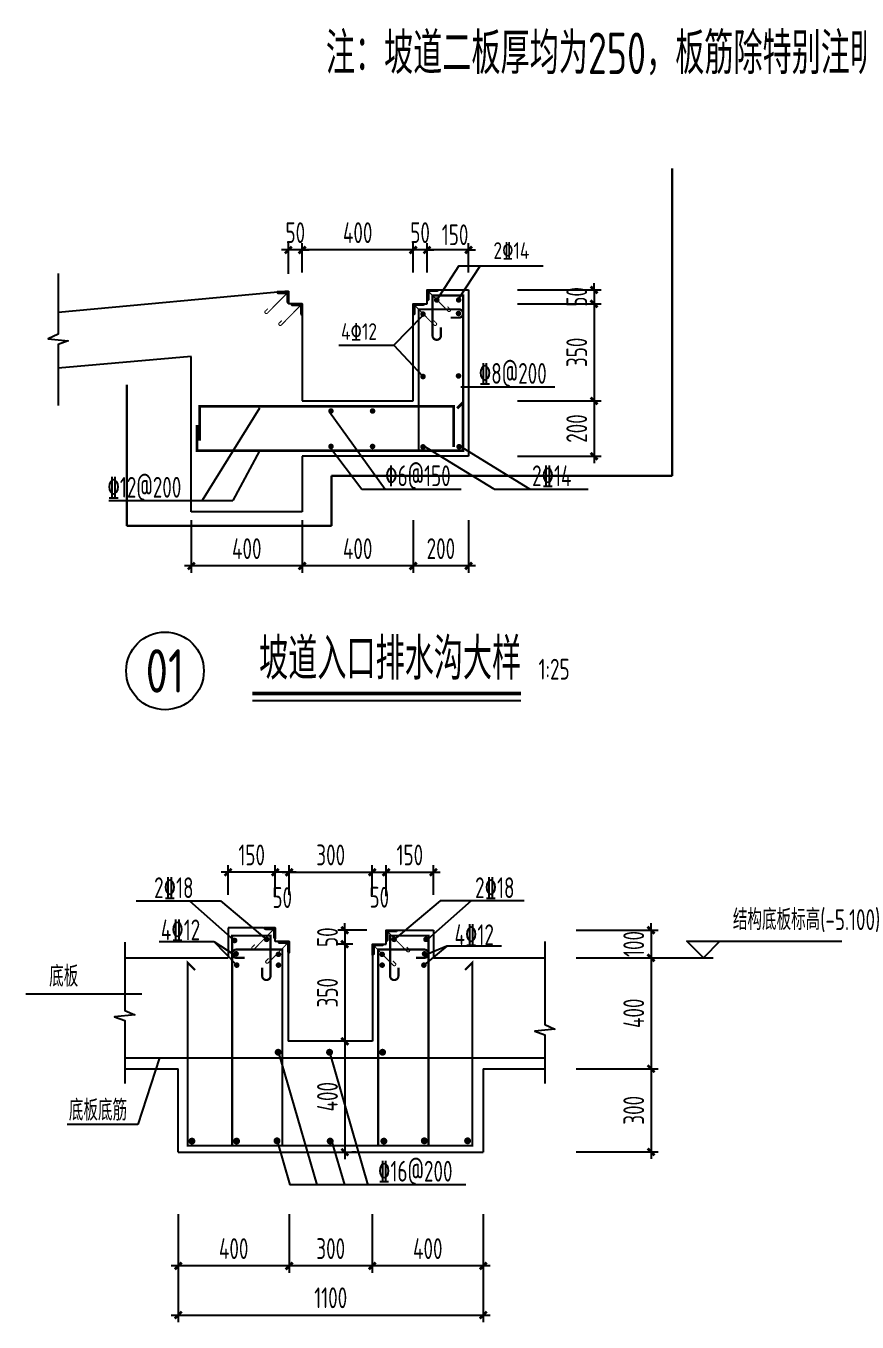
# Model space of a CAD drawing. Header units: millimetres. Extents: x -41781 to 68020, y 189188 to 426788.
# Drawn here: x 28520 to 40509, y 379738 to 398443 of the extents above; entities that cross this region are included whole.
import ezdxf
from ezdxf.enums import TextEntityAlignment as Align

# ---------------------------------------------------------------- set-up
doc = ezdxf.new("R2010")
doc.units = ezdxf.units.MM
doc.header["$LTSCALE"] = 1000
doc.header["$PDMODE"] = 35
doc.header["$PDSIZE"] = 200
for name, color, linetype in [('AXIS', 3, 'Continuous'), ('AXIS_TEXT', 7, 'Continuous'), ('B-TEXT', 3, 'Continuous'), ('DIM', 4, 'Continuous'), ('h填实-柱墙', 254, 'Continuous'), ('TEXT', 7, 'Continuous'), ('THIN', 7, 'Continuous'), ('阴影填充', 7, 'Continuous')]:
    doc.layers.add(name, color=color, linetype=linetype)
doc.layers.add('REIN', color=1, linetype='Continuous', lineweight=18)
doc.styles.add('COMPLEX', font='tssdeng.shx', dxfattribs={"width": 0.7, "bigfont": 'tssdchn.shx'})
doc.styles.add('TSSD_Dimension', font='Tssdeng.shx', dxfattribs={"width": 0.7, "bigfont": 'hztxt.shx'})
doc.styles.add('TSSD_REIN', font='Tssdeng.shx', dxfattribs={"width": 0.7, "bigfont": 'hztxt.shx'})
doc.dimstyles.new('TSSD_25_100', dxfattribs={"dimtxt": 300, "dimasz": 100, "dimexe": 100, "dimexo": 250, "dimgap": 100, "dimtad": 1, "dimdec": 0, "dimlfac": 0.25, "dimzin": 0, "dimdsep": 46, "dimtxsty": 'TSSD_Dimension', "dimblk": 'ARCHTICK', "dimcen": 0, "dimdle": 100, "dimclrt": 7, "dimadec": 0, "dimazin": 0, "dimtfac": 1, "dimtdec": 0, "dimtix": 1, "dimtmove": 2, "dimatfit": 3, "dimldrblk": 'ARCHTICK', "dimfxl": 1, "dimtolj": 1, "dimtzin": 0, "dimarcsym": 0})

# ---------------------------------------------------------------- blocks, each defined once
blk = doc.blocks.new('_ArchTick')
at = {"color": 0, "linetype": 'ByBlock', "const_width": 0.4}
blk.add_lwpolyline([(-0.5, -0.5), (0.5, 0.5)], dxfattribs=at)
blk = doc.blocks.new('*D19')
at = {"layer": 'Defpoints', "color": 0}
for p in [(35360, 394632), (35360, 394432), (36716, 394432)]:
    blk.add_point(p, dxfattribs=at)
at = {"layer": 'DIM', "color": 0, "lineweight": -2}
for p, q in [((36716, 394632), (36716, 394732)), ((35610, 394632), (36816, 394632)), ((36716, 394632), (36716, 394432)), ((35610, 394432), (36816, 394432)), ((36716, 394432), (36716, 394332))]:
    blk.add_line(p, q, dxfattribs=at)
at = {"layer": 'DIM', "color": 0, "lineweight": -2, "xscale": 100, "yscale": 100, "zscale": 100}
for p, rotation in [((36716, 394632), 270), ((36716, 394432), 90)]:
    blk.add_blockref('_ArchTick', p, dxfattribs=dict(at, rotation=rotation))
at = {"layer": 'DIM', "color": 7, "insert": (36466, 394532), "char_height": 300, "attachment_point": 5, "rotation": 90, "style": 'TSSD_Dimension'}
blk.add_mtext('\\A1;50', dxfattribs=at)
blk = doc.blocks.new('*D20')
at = {"layer": 'Defpoints', "color": 0}
for p in [(35360, 393032), (35360, 392232), (36716, 392232)]:
    blk.add_point(p, dxfattribs=at)
at = {"layer": 'DIM', "color": 0, "lineweight": -2}
for p, q in [((35610, 393032), (36816, 393032)), ((36716, 393132), (36716, 392132)), ((35610, 392232), (36816, 392232))]:
    blk.add_line(p, q, dxfattribs=at)
at = {"layer": 'DIM', "color": 0, "lineweight": -2, "xscale": 100, "yscale": 100, "zscale": 100}
for p, rotation in [((36716, 393032), 90), ((36716, 392232), 270)]:
    blk.add_blockref('_ArchTick', p, dxfattribs=dict(at, rotation=rotation))
at = {"layer": 'DIM', "color": 7, "insert": (36466, 392632), "char_height": 300, "attachment_point": 5, "rotation": 90, "style": 'TSSD_Dimension'}
blk.add_mtext('\\A1;200', dxfattribs=at)
blk = doc.blocks.new('*D21')
at = {"layer": 'Defpoints', "color": 0}
for p in [(35360, 394432), (35360, 393032), (36716, 393032)]:
    blk.add_point(p, dxfattribs=at)
at = {"layer": 'DIM', "color": 0, "lineweight": -2}
for p, q in [((36716, 394532), (36716, 392932)), ((35610, 394432), (36816, 394432)), ((35610, 393032), (36816, 393032))]:
    blk.add_line(p, q, dxfattribs=at)
at = {"layer": 'DIM', "color": 0, "lineweight": -2, "xscale": 100, "yscale": 100, "zscale": 100}
for p, rotation in [((36716, 394432), 90), ((36716, 393032), 270)]:
    blk.add_blockref('_ArchTick', p, dxfattribs=dict(at, rotation=rotation))
at = {"layer": 'DIM', "color": 7, "insert": (36466, 393732), "char_height": 300, "attachment_point": 5, "rotation": 90, "style": 'TSSD_Dimension'}
blk.add_mtext('\\A1;350', dxfattribs=at)
blk = doc.blocks.new('*D22')
at = {"layer": 'Defpoints', "color": 0}
for p in [(34306, 395209), (34306, 394632), (34906, 394632)]:
    blk.add_point(p, dxfattribs=at)
at = {"layer": 'DIM', "color": 0, "lineweight": -2}
for p, q in [((34306, 394882), (34306, 395309)), ((34906, 394882), (34906, 395309)), ((34306, 395209), (34206, 395209)), ((34906, 395209), (34306, 395209)), ((34906, 395209), (35006, 395209))]:
    blk.add_line(p, q, dxfattribs=at)
at = {"layer": 'DIM', "color": 0, "lineweight": -2, "xscale": 100, "yscale": 100, "zscale": 100}
blk.add_blockref('_ArchTick', (34306, 395209), dxfattribs=at)
at = {"layer": 'DIM', "color": 0, "lineweight": -2, "xscale": 100, "yscale": 100, "zscale": 100, "rotation": 180}
blk.add_blockref('_ArchTick', (34906, 395209), dxfattribs=at)
at = {"layer": 'DIM', "color": 7, "insert": (34711, 395429), "char_height": 300, "attachment_point": 5, "style": 'TSSD_Dimension'}
blk.add_mtext('\\A1;150', dxfattribs=at)
blk = doc.blocks.new('*D23')
at = {"layer": 'Defpoints', "color": 0}
for p in [(34106, 395209), (34106, 394632), (34306, 394632)]:
    blk.add_point(p, dxfattribs=at)
at = {"layer": 'DIM', "color": 0, "lineweight": -2}
for p, q in [((34106, 394882), (34106, 395309)), ((34306, 394882), (34306, 395309)), ((34106, 395209), (34006, 395209)), ((34306, 395209), (34106, 395209)), ((34306, 395209), (34406, 395209))]:
    blk.add_line(p, q, dxfattribs=at)
at = {"layer": 'DIM', "color": 0, "lineweight": -2, "xscale": 100, "yscale": 100, "zscale": 100}
blk.add_blockref('_ArchTick', (34106, 395209), dxfattribs=at)
at = {"layer": 'DIM', "color": 0, "lineweight": -2, "xscale": 100, "yscale": 100, "zscale": 100, "rotation": 180}
blk.add_blockref('_ArchTick', (34306, 395209), dxfattribs=at)
at = {"layer": 'DIM', "color": 7, "insert": (34206, 395459), "char_height": 300, "attachment_point": 5, "style": 'TSSD_Dimension'}
blk.add_mtext('\\A1;50', dxfattribs=at)
blk = doc.blocks.new('*D24')
at = {"layer": 'Defpoints', "color": 0}
for p in [(32306, 395209), (32306, 394615), (32506, 394632)]:
    blk.add_point(p, dxfattribs=at)
at = {"layer": 'DIM', "color": 0, "lineweight": -2}
for p, q in [((32306, 394865), (32306, 395309)), ((32506, 394882), (32506, 395309)), ((32306, 395209), (32206, 395209)), ((32506, 395209), (32306, 395209)), ((32506, 395209), (32606, 395209))]:
    blk.add_line(p, q, dxfattribs=at)
at = {"layer": 'DIM', "color": 0, "lineweight": -2, "xscale": 100, "yscale": 100, "zscale": 100}
blk.add_blockref('_ArchTick', (32306, 395209), dxfattribs=at)
at = {"layer": 'DIM', "color": 0, "lineweight": -2, "xscale": 100, "yscale": 100, "zscale": 100, "rotation": 180}
blk.add_blockref('_ArchTick', (32506, 395209), dxfattribs=at)
at = {"layer": 'DIM', "color": 7, "insert": (32406, 395459), "char_height": 300, "attachment_point": 5, "style": 'TSSD_Dimension'}
blk.add_mtext('\\A1;50', dxfattribs=at)
blk = doc.blocks.new('*D25')
at = {"layer": 'Defpoints', "color": 0}
for p in [(32506, 395209), (32506, 394632), (34106, 394632)]:
    blk.add_point(p, dxfattribs=at)
at = {"layer": 'DIM', "color": 0, "lineweight": -2}
for p, q in [((32506, 394882), (32506, 395309)), ((34106, 394882), (34106, 395309)), ((34206, 395209), (32406, 395209))]:
    blk.add_line(p, q, dxfattribs=at)
at = {"layer": 'DIM', "color": 0, "lineweight": -2, "xscale": 100, "yscale": 100, "zscale": 100, "rotation": 180}
blk.add_blockref('_ArchTick', (32506, 395209), dxfattribs=at)
at = {"layer": 'DIM', "color": 0, "lineweight": -2, "xscale": 100, "yscale": 100, "zscale": 100}
blk.add_blockref('_ArchTick', (34106, 395209), dxfattribs=at)
at = {"layer": 'DIM', "color": 7, "insert": (33306, 395459), "char_height": 300, "attachment_point": 5, "style": 'TSSD_Dimension'}
blk.add_mtext('\\A1;400', dxfattribs=at)
blk = doc.blocks.new('*D26')
at = {"layer": 'Defpoints', "color": 0}
for p in [(32506, 391558), (34106, 391558), (32506, 390649)]:
    blk.add_point(p, dxfattribs=at)
at = {"layer": 'DIM', "color": 0, "lineweight": -2}
for p, q in [((32506, 391308), (32506, 390549)), ((34106, 391308), (34106, 390549)), ((34206, 390649), (32406, 390649))]:
    blk.add_line(p, q, dxfattribs=at)
at = {"layer": 'DIM', "color": 0, "lineweight": -2, "xscale": 100, "yscale": 100, "zscale": 100, "rotation": 180}
blk.add_blockref('_ArchTick', (32506, 390649), dxfattribs=at)
at = {"layer": 'DIM', "color": 0, "lineweight": -2, "xscale": 100, "yscale": 100, "zscale": 100}
blk.add_blockref('_ArchTick', (34106, 390649), dxfattribs=at)
at = {"layer": 'DIM', "color": 7, "insert": (33306, 390899), "char_height": 300, "attachment_point": 5, "style": 'TSSD_Dimension'}
blk.add_mtext('\\A1;400', dxfattribs=at)
blk = doc.blocks.new('*D27')
at = {"layer": 'Defpoints', "color": 0}
for p in [(34106, 391558), (34906, 391558), (34106, 390649)]:
    blk.add_point(p, dxfattribs=at)
at = {"layer": 'DIM', "color": 0, "lineweight": -2}
for p, q in [((34106, 391308), (34106, 390549)), ((34906, 391308), (34906, 390549)), ((35006, 390649), (34006, 390649))]:
    blk.add_line(p, q, dxfattribs=at)
at = {"layer": 'DIM', "color": 0, "lineweight": -2, "xscale": 100, "yscale": 100, "zscale": 100, "rotation": 180}
blk.add_blockref('_ArchTick', (34106, 390649), dxfattribs=at)
at = {"layer": 'DIM', "color": 0, "lineweight": -2, "xscale": 100, "yscale": 100, "zscale": 100}
blk.add_blockref('_ArchTick', (34906, 390649), dxfattribs=at)
at = {"layer": 'DIM', "color": 7, "insert": (34506, 390899), "char_height": 300, "attachment_point": 5, "style": 'TSSD_Dimension'}
blk.add_mtext('\\A1;200', dxfattribs=at)
blk = doc.blocks.new('_AXISO')
blk.add_circle((0, 0), 0.5)
at = {"layer": 'B-TEXT', "style": 'COMPLEX', "width": 1.450893}
blk.add_attdef('A', text='', height=0.56, dxfattribs=at).set_placement((0.249375, -0.28), (0.749375, -0.28), align=Align.FIT)
blk = doc.blocks.new('*D45')
at = {"layer": 'Defpoints', "color": 0}
for p in [(30906, 391558), (32506, 391558), (30906, 390649)]:
    blk.add_point(p, dxfattribs=at)
at = {"layer": 'DIM', "color": 0, "lineweight": -2}
for p, q in [((30906, 391308), (30906, 390549)), ((32506, 391308), (32506, 390549)), ((32606, 390649), (30806, 390649))]:
    blk.add_line(p, q, dxfattribs=at)
at = {"layer": 'DIM', "color": 0, "lineweight": -2, "xscale": 100, "yscale": 100, "zscale": 100, "rotation": 180}
blk.add_blockref('_ArchTick', (30906, 390649), dxfattribs=at)
at = {"layer": 'DIM', "color": 0, "lineweight": -2, "xscale": 100, "yscale": 100, "zscale": 100}
blk.add_blockref('_ArchTick', (32506, 390649), dxfattribs=at)
at = {"layer": 'DIM', "color": 7, "insert": (31706, 390899), "char_height": 300, "attachment_point": 5, "style": 'TSSD_Dimension'}
blk.add_mtext('\\A1;400', dxfattribs=at)
blk = doc.blocks.new('*D71')
at = {"layer": 'Defpoints', "color": 0}
for p in [(33517, 386229), (32317, 385652), (33517, 385652)]:
    blk.add_point(p, dxfattribs=at)
at = {"layer": 'DIM', "color": 0, "lineweight": -2}
for p, q in [((32317, 385902), (32317, 386329)), ((33517, 385902), (33517, 386329)), ((32217, 386229), (33617, 386229))]:
    blk.add_line(p, q, dxfattribs=at)
at = {"layer": 'DIM', "color": 0, "lineweight": -2, "xscale": 100, "yscale": 100, "zscale": 100, "rotation": 180}
blk.add_blockref('_ArchTick', (32317, 386229), dxfattribs=at)
at = {"layer": 'DIM', "color": 0, "lineweight": -2, "xscale": 100, "yscale": 100, "zscale": 100}
blk.add_blockref('_ArchTick', (33517, 386229), dxfattribs=at)
at = {"layer": 'DIM', "color": 7, "insert": (32917, 386479), "char_height": 300, "attachment_point": 5, "style": 'TSSD_Dimension'}
blk.add_mtext('\\A1;300', dxfattribs=at)
blk = doc.blocks.new('*D72')
at = {"layer": 'Defpoints', "color": 0}
for p in [(33717, 386229), (33517, 385652), (33717, 385635)]:
    blk.add_point(p, dxfattribs=at)
at = {"layer": 'DIM', "color": 0, "lineweight": -2}
for p, q in [((33517, 385902), (33517, 386329)), ((33717, 385885), (33717, 386329)), ((33417, 386229), (33817, 386229))]:
    blk.add_line(p, q, dxfattribs=at)
at = {"layer": 'DIM', "color": 0, "lineweight": -2, "xscale": 100, "yscale": 100, "zscale": 100, "rotation": 180}
blk.add_blockref('_ArchTick', (33517, 386229), dxfattribs=at)
at = {"layer": 'DIM', "color": 0, "lineweight": -2, "xscale": 100, "yscale": 100, "zscale": 100}
blk.add_blockref('_ArchTick', (33717, 386229), dxfattribs=at)
at = {"layer": 'DIM', "color": 7, "insert": (33617, 385869), "char_height": 300, "attachment_point": 5, "style": 'TSSD_Dimension'}
blk.add_mtext('\\A1;50', dxfattribs=at)
blk = doc.blocks.new('*D73')
at = {"layer": 'Defpoints', "color": 0}
for p in [(32117, 386229), (32117, 385635), (32317, 385652)]:
    blk.add_point(p, dxfattribs=at)
at = {"layer": 'DIM', "color": 0, "lineweight": -2}
for p, q in [((32117, 385885), (32117, 386329)), ((32317, 385902), (32317, 386329)), ((32417, 386229), (32017, 386229))]:
    blk.add_line(p, q, dxfattribs=at)
at = {"layer": 'DIM', "color": 0, "lineweight": -2, "xscale": 100, "yscale": 100, "zscale": 100, "rotation": 180}
blk.add_blockref('_ArchTick', (32117, 386229), dxfattribs=at)
at = {"layer": 'DIM', "color": 0, "lineweight": -2, "xscale": 100, "yscale": 100, "zscale": 100}
blk.add_blockref('_ArchTick', (32317, 386229), dxfattribs=at)
at = {"layer": 'DIM', "color": 7, "insert": (32217, 385864), "char_height": 300, "attachment_point": 5, "style": 'TSSD_Dimension'}
blk.add_mtext('\\A1;50', dxfattribs=at)
blk = doc.blocks.new('*D74')
at = {"layer": 'Defpoints', "color": 0}
for p in [(32317, 381544), (33517, 381544), (32317, 380548)]:
    blk.add_point(p, dxfattribs=at)
at = {"layer": 'DIM', "color": 0, "lineweight": -2}
for p, q in [((32317, 381294), (32317, 380448)), ((33517, 381294), (33517, 380448)), ((33617, 380548), (32217, 380548))]:
    blk.add_line(p, q, dxfattribs=at)
at = {"layer": 'DIM', "color": 0, "lineweight": -2, "xscale": 100, "yscale": 100, "zscale": 100, "rotation": 180}
blk.add_blockref('_ArchTick', (32317, 380548), dxfattribs=at)
at = {"layer": 'DIM', "color": 0, "lineweight": -2, "xscale": 100, "yscale": 100, "zscale": 100}
blk.add_blockref('_ArchTick', (33517, 380548), dxfattribs=at)
at = {"layer": 'DIM', "color": 7, "insert": (32917, 380798), "char_height": 300, "attachment_point": 5, "style": 'TSSD_Dimension'}
blk.add_mtext('\\A1;300', dxfattribs=at)
blk = doc.blocks.new('*D75')
at = {"layer": 'Defpoints', "color": 0}
for p in [(34398, 386229), (33717, 385652), (34398, 385652)]:
    blk.add_point(p, dxfattribs=at)
at = {"layer": 'DIM', "color": 0, "lineweight": -2}
for p, q in [((33717, 385902), (33717, 386329)), ((34398, 385902), (34398, 386329)), ((33617, 386229), (34498, 386229))]:
    blk.add_line(p, q, dxfattribs=at)
at = {"layer": 'DIM', "color": 0, "lineweight": -2, "xscale": 100, "yscale": 100, "zscale": 100, "rotation": 180}
blk.add_blockref('_ArchTick', (33717, 386229), dxfattribs=at)
at = {"layer": 'DIM', "color": 0, "lineweight": -2, "xscale": 100, "yscale": 100, "zscale": 100}
blk.add_blockref('_ArchTick', (34398, 386229), dxfattribs=at)
at = {"layer": 'DIM', "color": 7, "insert": (34058, 386479), "char_height": 300, "attachment_point": 5, "style": 'TSSD_Dimension'}
blk.add_mtext('\\A1;150', dxfattribs=at)
blk = doc.blocks.new('*D76')
at = {"layer": 'Defpoints', "color": 0}
for p in [(33517, 381544), (35117, 381544), (33517, 380548)]:
    blk.add_point(p, dxfattribs=at)
at = {"layer": 'DIM', "color": 0, "lineweight": -2}
for p, q in [((33517, 381294), (33517, 380448)), ((35117, 381294), (35117, 380448)), ((35217, 380548), (33417, 380548))]:
    blk.add_line(p, q, dxfattribs=at)
at = {"layer": 'DIM', "color": 0, "lineweight": -2, "xscale": 100, "yscale": 100, "zscale": 100, "rotation": 180}
blk.add_blockref('_ArchTick', (33517, 380548), dxfattribs=at)
at = {"layer": 'DIM', "color": 0, "lineweight": -2, "xscale": 100, "yscale": 100, "zscale": 100}
blk.add_blockref('_ArchTick', (35117, 380548), dxfattribs=at)
at = {"layer": 'DIM', "color": 7, "insert": (34317, 380798), "char_height": 300, "attachment_point": 5, "style": 'TSSD_Dimension'}
blk.add_mtext('\\A1;400', dxfattribs=at)
blk = doc.blocks.new('*D77')
at = {"layer": 'Defpoints', "color": 0}
for p in [(30717, 381544), (32317, 381544), (30717, 380548)]:
    blk.add_point(p, dxfattribs=at)
at = {"layer": 'DIM', "color": 0, "lineweight": -2}
for p, q in [((30717, 381294), (30717, 380448)), ((32317, 381294), (32317, 380448)), ((32417, 380548), (30617, 380548))]:
    blk.add_line(p, q, dxfattribs=at)
at = {"layer": 'DIM', "color": 0, "lineweight": -2, "xscale": 100, "yscale": 100, "zscale": 100, "rotation": 180}
blk.add_blockref('_ArchTick', (30717, 380548), dxfattribs=at)
at = {"layer": 'DIM', "color": 0, "lineweight": -2, "xscale": 100, "yscale": 100, "zscale": 100}
blk.add_blockref('_ArchTick', (32317, 380548), dxfattribs=at)
at = {"layer": 'DIM', "color": 7, "insert": (31517, 380798), "char_height": 300, "attachment_point": 5, "style": 'TSSD_Dimension'}
blk.add_mtext('\\A1;400', dxfattribs=at)
blk = doc.blocks.new('*D78')
at = {"layer": 'Defpoints', "color": 0}
for p in [(31436, 386229), (31436, 385652), (32117, 385652)]:
    blk.add_point(p, dxfattribs=at)
at = {"layer": 'DIM', "color": 0, "lineweight": -2}
for p, q in [((31436, 385902), (31436, 386329)), ((32117, 385902), (32117, 386329)), ((32217, 386229), (31336, 386229))]:
    blk.add_line(p, q, dxfattribs=at)
at = {"layer": 'DIM', "color": 0, "lineweight": -2, "xscale": 100, "yscale": 100, "zscale": 100, "rotation": 180}
blk.add_blockref('_ArchTick', (31436, 386229), dxfattribs=at)
at = {"layer": 'DIM', "color": 0, "lineweight": -2, "xscale": 100, "yscale": 100, "zscale": 100}
blk.add_blockref('_ArchTick', (32117, 386229), dxfattribs=at)
at = {"layer": 'DIM', "color": 7, "insert": (31777, 386479), "char_height": 300, "attachment_point": 5, "style": 'TSSD_Dimension'}
blk.add_mtext('\\A1;150', dxfattribs=at)
blk = doc.blocks.new('*D79')
at = {"layer": 'Defpoints', "color": 0}
for p in [(36209, 384994), (36209, 383394), (37538, 383394)]:
    blk.add_point(p, dxfattribs=at)
at = {"layer": 'DIM', "color": 0, "lineweight": -2}
for p, q in [((36459, 384994), (37638, 384994)), ((37538, 385094), (37538, 383294)), ((36459, 383394), (37638, 383394))]:
    blk.add_line(p, q, dxfattribs=at)
at = {"layer": 'DIM', "color": 0, "lineweight": -2, "xscale": 100, "yscale": 100, "zscale": 100}
for p, rotation in [((37538, 384994), 90), ((37538, 383394), 270)]:
    blk.add_blockref('_ArchTick', p, dxfattribs=dict(at, rotation=rotation))
at = {"layer": 'DIM', "color": 7, "insert": (37288, 384194), "char_height": 300, "attachment_point": 5, "rotation": 90, "style": 'TSSD_Dimension'}
blk.add_mtext('\\A1;400', dxfattribs=at)
blk = doc.blocks.new('*D80')
at = {"layer": 'Defpoints', "color": 0}
for p in [(36209, 385394), (36209, 384994), (37538, 384994)]:
    blk.add_point(p, dxfattribs=at)
at = {"layer": 'DIM', "color": 0, "lineweight": -2}
for p, q in [((36459, 385394), (37638, 385394)), ((37538, 385394), (37538, 385494)), ((37538, 385394), (37538, 384994)), ((36459, 384994), (37638, 384994)), ((37538, 384994), (37538, 384894))]:
    blk.add_line(p, q, dxfattribs=at)
at = {"layer": 'DIM', "color": 0, "lineweight": -2, "xscale": 100, "yscale": 100, "zscale": 100}
for p, rotation in [((37538, 385394), 270), ((37538, 384994), 90)]:
    blk.add_blockref('_ArchTick', p, dxfattribs=dict(at, rotation=rotation))
at = {"layer": 'DIM', "color": 7, "insert": (37288, 385194), "char_height": 300, "attachment_point": 5, "rotation": 90, "style": 'TSSD_Dimension'}
blk.add_mtext('\\A1;100', dxfattribs=at)
blk = doc.blocks.new('*D81')
at = {"layer": 'Defpoints', "color": 0}
for p in [(33030, 383790), (33036, 382190), (33120, 382190)]:
    blk.add_point(p, dxfattribs=at)
at = {"layer": 'DIM', "color": 0, "lineweight": -2}
for p, q in [((33120, 383890), (33120, 382090)), ((33280, 383790), (33220, 383790)), ((33286, 382190), (33220, 382190))]:
    blk.add_line(p, q, dxfattribs=at)
at = {"layer": 'DIM', "color": 0, "lineweight": -2, "xscale": 100, "yscale": 100, "zscale": 100}
for p, rotation in [((33120, 383790), 90), ((33120, 382190), 270)]:
    blk.add_blockref('_ArchTick', p, dxfattribs=dict(at, rotation=rotation))
at = {"layer": 'DIM', "color": 7, "insert": (32870, 382990), "char_height": 300, "attachment_point": 5, "rotation": 90, "style": 'TSSD_Dimension'}
blk.add_mtext('\\A1;400', dxfattribs=at)
blk = doc.blocks.new('*D82')
at = {"layer": 'Defpoints', "color": 0}
for p in [(33687, 385392), (33120, 385192), (33487, 385192)]:
    blk.add_point(p, dxfattribs=at)
at = {"layer": 'DIM', "color": 0, "lineweight": -2}
for p, q in [((33437, 385392), (33020, 385392)), ((33120, 385392), (33120, 385492)), ((33120, 385392), (33120, 385192)), ((33237, 385192), (33020, 385192)), ((33120, 385192), (33120, 385092))]:
    blk.add_line(p, q, dxfattribs=at)
at = {"layer": 'DIM', "color": 0, "lineweight": -2, "xscale": 100, "yscale": 100, "zscale": 100}
for p, rotation in [((33120, 385392), 270), ((33120, 385192), 90)]:
    blk.add_blockref('_ArchTick', p, dxfattribs=dict(at, rotation=rotation))
at = {"layer": 'DIM', "color": 7, "insert": (32870, 385292), "char_height": 300, "attachment_point": 5, "rotation": 90, "style": 'TSSD_Dimension'}
blk.add_mtext('\\A1;50', dxfattribs=at)
blk = doc.blocks.new('*D83')
at = {"layer": 'Defpoints', "color": 0}
for p in [(33487, 385191), (33120, 383790), (33487, 383790)]:
    blk.add_point(p, dxfattribs=at)
at = {"layer": 'DIM', "color": 0, "lineweight": -2}
for p, q in [((33237, 385191), (33020, 385191)), ((33120, 385291), (33120, 383690)), ((33237, 383790), (33020, 383790))]:
    blk.add_line(p, q, dxfattribs=at)
at = {"layer": 'DIM', "color": 0, "lineweight": -2, "xscale": 100, "yscale": 100, "zscale": 100}
for p, rotation in [((33120, 385191), 90), ((33120, 383790), 270)]:
    blk.add_blockref('_ArchTick', p, dxfattribs=dict(at, rotation=rotation))
at = {"layer": 'DIM', "color": 7, "insert": (32870, 384491), "char_height": 300, "attachment_point": 5, "rotation": 90, "style": 'TSSD_Dimension'}
blk.add_mtext('\\A1;350', dxfattribs=at)
blk = doc.blocks.new('*D84')
at = {"layer": 'Defpoints', "color": 0}
for p in [(36209, 383394), (36209, 382193), (37538, 382193)]:
    blk.add_point(p, dxfattribs=at)
at = {"layer": 'DIM', "color": 0, "lineweight": -2}
for p, q in [((37538, 383494), (37538, 382093)), ((36459, 383394), (37638, 383394)), ((36459, 382193), (37638, 382193))]:
    blk.add_line(p, q, dxfattribs=at)
at = {"layer": 'DIM', "color": 0, "lineweight": -2, "xscale": 100, "yscale": 100, "zscale": 100}
for p, rotation in [((37538, 383394), 90), ((37538, 382193), 270)]:
    blk.add_blockref('_ArchTick', p, dxfattribs=dict(at, rotation=rotation))
at = {"layer": 'DIM', "color": 7, "insert": (37288, 382794), "char_height": 300, "attachment_point": 5, "rotation": 90, "style": 'TSSD_Dimension'}
blk.add_mtext('\\A1;300', dxfattribs=at)
blk = doc.blocks.new('*D85')
at = {"layer": 'Defpoints', "color": 0}
for p in [(30717, 381544), (35117, 381544), (35117, 379838)]:
    blk.add_point(p, dxfattribs=at)
at = {"layer": 'DIM', "color": 0, "lineweight": -2}
for p, q in [((30717, 381294), (30717, 379738)), ((35117, 381294), (35117, 379738)), ((30617, 379838), (35217, 379838))]:
    blk.add_line(p, q, dxfattribs=at)
at = {"layer": 'DIM', "color": 0, "lineweight": -2, "xscale": 100, "yscale": 100, "zscale": 100, "rotation": 180}
blk.add_blockref('_ArchTick', (30717, 379838), dxfattribs=at)
at = {"layer": 'DIM', "color": 0, "lineweight": -2, "xscale": 100, "yscale": 100, "zscale": 100}
blk.add_blockref('_ArchTick', (35117, 379838), dxfattribs=at)
at = {"layer": 'DIM', "color": 7, "insert": (32917, 380088), "char_height": 300, "attachment_point": 5, "style": 'TSSD_Dimension'}
blk.add_mtext('\\A1;1100', dxfattribs=at)

msp = doc.modelspace()

# ---------------------------------------------------------------- hatches: boundary and pattern name
at = {"layer": 'THIN'}
for points in [[(32286.7, 394565.6), (32286.7, 394463.2, 0.4142136), (32305.9, 394444), (32305.9, 394604), (32145.9, 394604, 0.4142136), (32165.1, 394584.8), (32267.5, 394584.8, -0.4142136)], [(34344.3, 394613.2), (34446.7, 394613.2, 0.4142136), (34465.9, 394632.4), (34305.9, 394632.4), (34305.9, 394472.4, 0.4142136), (34325.1, 394491.6), (34325.1, 394594, -0.4142136)], [(32486.7, 394394), (32486.7, 394291.6, 0.4142136), (32505.9, 394272.4), (32505.9, 394432.4), (32345.9, 394432.4, 0.4142136), (32365.1, 394413.2), (32467.5, 394413.2, -0.4142136)], [(34144.3, 394413.2), (34246.7, 394413.2, 0.4142136), (34265.9, 394432.4), (34105.9, 394432.4), (34105.9, 394272.4, 0.4142136), (34125.1, 394291.6), (34125.1, 394394, -0.4142136)], [(32098, 385389.8), (32098, 385287.4, 0.4142136), (32117.2, 385268.2), (32117.2, 385428.2), (31957.2, 385428.2, 0.4142136), (31976.4, 385409), (32078.8, 385409, -0.4142136)], [(33736.4, 385353.8), (33736.4, 385251.4, -0.4142136), (33717.2, 385232.2), (33717.2, 385392.2), (33877.2, 385392.2, -0.4142136), (33858, 385373), (33755.6, 385373, 0.4142136)], [(32298, 385189.8), (32298, 385087.4, 0.4142136), (32317.2, 385068.2), (32317.2, 385228.2), (32157.2, 385228.2, 0.4142136), (32176.4, 385209), (32278.8, 385209, -0.4142136)], [(33536.4, 385153.8), (33536.4, 385051.4, -0.4142136), (33517.2, 385032.2), (33517.2, 385192.2), (33677.2, 385192.2, -0.4142136), (33658, 385173), (33555.6, 385173, 0.4142136)]]:
    msp.add_hatch(color=256, dxfattribs=at).paths.add_polyline_path(points)

# ---------------------------------------------------------------- linework, layer by layer
for p, q in [((34766.4, 394979.8), (34457.4, 394504.8)), ((35070.5, 394979.8), (34761.5, 394504.8)), ((34766.4, 394979.8), (35980.2, 394979.8)), ((32305.9, 394614.9), (28983.8, 394307.1)), ((32305.9, 394614.9), (32305.9, 394432.4)), ((34305.9, 394632.4), (34905.9, 394632.4)), ((34305.9, 394432.4), (34305.9, 394632.4)), ((34905.9, 394632.4), (34905.9, 392232.4)), ((32505.9, 394432.4), (32305.9, 394432.4)), ((32505.9, 394432.4), (32505.9, 393032.4)), ((34105.9, 394432.4), (34305.9, 394432.4)), ((34105.9, 393032.4), (34105.9, 394432.4)), ((33825.2, 393833.2), (34247.9, 394264.2)), ((33033.9, 393833.2), (33825.2, 393833.2)), ((33825.2, 393833.2), (34234.2, 393397.2)), ((30905.9, 393672), (28983.8, 393504)), ((30905.9, 391432.4), (30905.9, 393672)), ((34793.1, 393236.2), (36150.6, 393236.2)), ((32505.9, 393032.4), (34105.9, 393032.4)), ((31890, 392928.2), (31060.8, 391593)), ((32900.5, 392871.4), (33704, 391759.2)), ((31890, 392312.4), (31502.4, 391593)), ((32900.5, 392373.9), (33364.8, 391759.2)), ((35275, 391759.2), (34247.9, 392387.6)), ((35790.2, 391759.2), (34763.1, 392387.6)), ((34905.9, 392232.4), (32505.9, 392232.4)), ((32505.9, 392232.4), (32505.9, 391432.4)), ((33364.8, 391759.2), (34799.5, 391759.2)), ((35275, 391759.2), (36632.5, 391759.2)), ((29717.6, 391593), (31502.4, 391593)), ((32505.9, 391432.4), (30905.9, 391432.4))]:
    msp.add_line(p, q)
msp.add_lwpolyline([(28983.8, 394867.5), (28983.8, 393992.2), (28838.8, 393928.4), (29130.4, 393896.6), (28983.8, 393843.4), (28983.8, 392964.1)])
at = {"layer": 'h填实-柱墙', "color": 6, "lineweight": 30}
for p, q in [((37840.3, 391950.3), (37840.3, 396382.8)), ((29976.8, 393263), (29976.8, 391227.5)), ((32928, 391227.5), (32928, 391950.3)), ((32928, 391950.3), (37840.3, 391950.3)), ((29976.8, 391227.5), (32928, 391227.5))]:
    msp.add_line(p, q, dxfattribs=at)
at = {"layer": 'REIN', "const_width": 32}
msp.add_lwpolyline([(34505.9, 394092.4), (34505.9, 393972.4, -1), (34385.9, 393972.4), (34385.9, 394552.4), (34825.9, 394552.4), (34825.9, 392312.4), (34185.9, 392312.4), (34185.9, 394352.4), (34765.9, 394352.4, -1), (34765.9, 394232.4), (34645.9, 394232.4)], format="xyb", dxfattribs=at)
at = {"layer": 'REIN'}
for points, const_width in [([(34426.5, 394488.1, 1), (34466.5, 394488.1, 1)], 40), ([(34741.9, 394488.1, 1), (34781.9, 394488.1, 1)], 40), ([(34227.9, 394284.2, 1), (34267.9, 394284.2, 1)], 40), ([(34740.3, 394293.1, 1), (34780.3, 394293.1, 1)], 40), ([(34227.9, 393382.6, 1), (34267.9, 393382.6, 1)], 40), ([(34740.3, 393391.5, 1), (34780.3, 393391.5, 1)], 40), ([(32900.5, 392885.5, 1), (32940.5, 392885.5, 1)], 40), ([(33500.5, 392885.5, 1), (33540.5, 392885.5, 1)], 40), ([(32900.5, 392373.9, 1), (32940.5, 392373.9, 1)], 40), ([(33500.5, 392373.9, 1), (33540.5, 392373.9, 1)], 40), ([(34227.9, 392367.6, 1), (34267.9, 392367.6, 1)], 40), ([(34748.6, 392370.2, 1), (34788.6, 392370.2, 1)], 40), ([(31551.4, 385244.3, -1), (31511.4, 385244.3, -1)], 40), ([(32011.2, 385260.1, -1), (31971.2, 385260.1, -1)], 40), ([(33810.8, 385260.1, 1), (33850.8, 385260.1, 1)], 40), ([(34270.6, 385260.2, 1), (34310.6, 385260.2, 1)], 40), ([(31571.8, 385052, -1), (31531.8, 385052, -1)], 40), ([(32182.9, 385044, -1), (32142.9, 385044, -1)], 40), ([(33639.2, 385044, 1), (33679.2, 385044, 1)], 40), ([(34250.2, 385052, 1), (34290.2, 385052, 1)], 40), ([(31581.2, 384888.6, -1), (31541.2, 384888.6, -1)], 40), ([(32182.9, 384888.6, -1), (32142.9, 384888.6, -1)], 40), ([(33639.2, 384888.6, 1), (33679.2, 384888.6, 1)], 40), ([(34240.8, 384888.6, 1), (34280.8, 384888.6, 1)], 40), ([(32133.8, 383631.3, 1), (32183.8, 383631.3, 1)], 50), ([(32875.1, 383631.3, 1), (32925.1, 383631.3, 1)], 50), ([(33640, 383631.3, 1), (33690, 383631.3, 1)], 50), ([(30889.8, 382348.9, 1), (30939.8, 382348.9, 1)], 50), ([(31534.1, 382348.9, 1), (31584.1, 382348.9, 1)], 50), ([(32117, 382353.2, 1), (32167, 382353.2, 1)], 50), ([(32884.3, 382348.9, 1), (32934.3, 382348.9, 1)], 50), ([(33658.8, 382348.9, 1), (33708.8, 382348.9, 1)], 50), ([(34241.7, 382353.2, 1), (34291.7, 382353.2, 1)], 50), ([(34866.1, 382353.2, 1), (34916.1, 382353.2, 1)], 50)]:
    msp.add_lwpolyline(points, format="xyb", close=True, dxfattribs=dict(at, const_width=const_width))
for points, const_width in [([(34741.1, 392924), (34825.9, 393008.8), (34825.9, 392312.4), (30988.5, 392312.4), (30988.5, 392683)], 40), ([(31027.8, 392457.2), (31027.8, 392952.4), (34691.5, 392952.4), (34691.5, 392364.3)], 40), ([(30960.3, 384816.2), (30854.2, 384922.3), (30854.2, 382283.3), (34959.5, 382283.3), (34959.5, 384925.8), (34853.5, 384819.7)], 30), ([(29945.3, 383550.2), (36006.2, 383550.2)], 30)]:
    msp.add_lwpolyline(points, dxfattribs=dict(at, const_width=const_width))
for points in [[(31928.7, 384853.6, 32, 32, 0), (31928.7, 384733.6, 32, 32, 1), (32048.7, 384733.6, 32, 32, 0), (32048.7, 385313.6, 32, 32, 0), (31495.7, 385313.6, 32, 32, 0), (31495.7, 382283.3, 30, 30, 0), (32219.2, 382283.3, 32, 32, 0), (32219.2, 385113.6, 32, 32, 0), (31555.7, 385113.6, 32, 32, 1), (31555.7, 384993.6, 32, 32, 0), (31675.7, 384993.6, 32, 32, 0)], [(33893.3, 384853.6, 32, 32, 0), (33893.3, 384733.6, 32, 32, -1), (33773.3, 384733.6, 32, 32, 0), (33773.3, 385313.6, 32, 32, 0), (34326.3, 385313.6, 32, 32, 0), (34326.3, 382283.3, 30, 30, 0), (33602.8, 382283.3, 32, 32, 0), (33602.8, 385113.6, 32, 32, 0), (34266.3, 385113.6, 32, 32, -1), (34266.3, 384993.6, 32, 32, 0), (34146.3, 384993.6, 32, 32, 0)]]:
    msp.add_lwpolyline(points, format="xyseb", dxfattribs=at)
at = {"layer": 'TEXT', "color": 4}
msp.add_line((31788.1, 388709.5), (35659.8, 388709.5), dxfattribs=at)
at = {"layer": 'TEXT'}
for p, q in [((30112.4, 385817.6), (31326.2, 385817.6)), ((30878.1, 385817.6), (31511.4, 385260.1)), ((31326.2, 385817.6), (31991.2, 385260.1)), ((34495.8, 385817.6), (33830.8, 385260.1)), ((34943.9, 385817.6), (34310.6, 385260.1)), ((35709.6, 385817.6), (34495.8, 385817.6)), ((30440.9, 385230.8), (31232.2, 385230.8)), ((31232.2, 385230.8), (31561.2, 384888.6)), ((31232.2, 385230.8), (31519.2, 385041.2)), ((34589.8, 385160.6), (34260.8, 384888.6)), ((34589.8, 385160.6), (34302.8, 385041.2)), ((35381.1, 385160.6), (34589.8, 385160.6)), ((32161, 383640.5), (32715.2, 381720.3)), ((30449.3, 383550.2), (30136.5, 382590.4)), ((32900.1, 383631.3), (33454.3, 381711.1)), ((30136.5, 382590.4), (29113, 382590.4)), ((32142, 382353.2), (32328.3, 381720.3)), ((32930.2, 382353.2), (33116.5, 381720.3))]:
    msp.add_line(p, q, dxfattribs=at)
at = {"layer": 'TEXT', "color": 4, "const_width": 50}
msp.add_lwpolyline([(31788.1, 388809.5), (35659.8, 388809.5)], dxfattribs=at)
at = {"layer": 'THIN'}
for p, q in [((31944.8, 385428.2), (31436.4, 385428.2)), ((32117.2, 385228.2), (32117.2, 385428.2)), ((33717.2, 385192.2), (33717.2, 385392.2)), ((33877.2, 385392.2), (34397.9, 385392.2)), ((34397.9, 385392.2), (34397.9, 384994.2)), ((32317.2, 385228.2), (32117.2, 385228.2)), ((32304.8, 385228.2), (32304.8, 383790.2)), ((33517.2, 385192.2), (33717.2, 385192.2)), ((33517.2, 385192.2), (33517.2, 383790.2)), ((29945.3, 384994.2), (31436.4, 384994.2)), ((34397.9, 384994.2), (36006.2, 384994.2)), ((37638.2, 384994.2), (38435.6, 384994.2)), ((30191.8, 384470.4), (28520.3, 384470.4)), ((33517.2, 383790.2), (32304.8, 383790.2)), ((29945.3, 383390.2), (30717.2, 383390.2)), ((35117.2, 383390.2), (35117.2, 382190.2)), ((35117.2, 383390.2), (36006.2, 383390.2)), ((30717.2, 382190.2), (35117.2, 382190.2)), ((34864, 381720.3), (32328.3, 381720.3))]:
    msp.add_line(p, q, dxfattribs=at)
at = {"layer": 'THIN', "const_width": 16}
for points in [[(32281.1, 394579.1), (32004, 394298.7, -1.1873135), (31977.9, 394330.3), (32009.6, 394362.6)], [(34330.8, 394607.6), (34607.9, 394327.1, 1.1873135), (34634, 394358.7), (34602.3, 394391)], [(32481.1, 394407.6), (32204, 394127.1, -1.1873135), (32177.9, 394158.7), (32209.6, 394191)], [(34130.8, 394407.6), (34407.9, 394127.1, 1.1873135), (34434, 394158.7), (34402.3, 394191)], [(32092.4, 385403.4), (31815.3, 385123, -1.1873135), (31789.1, 385154.5), (31820.8, 385186.8)], [(33742, 385367.4), (34019.1, 385087, 1.1873135), (34045.2, 385118.5), (34013.5, 385150.8)], [(32292.4, 385203.4), (32015.3, 384923, -1.1873135), (31989.1, 384954.5), (32020.8, 384986.8)], [(33542, 385167.4), (33819.1, 384887, 1.1873135), (33845.2, 384918.5), (33813.5, 384950.8)]]:
    msp.add_lwpolyline(points, format="xyb", dxfattribs=at)
at = {"layer": 'THIN'}
for points in [[(32305.9, 394604), (32145.9, 394604, 0.4142136), (32165.1, 394584.8), (32267.5, 394584.8, -0.4142136), (32286.7, 394565.6), (32286.7, 394463.2, 0.4142136), (32305.9, 394444), (32305.9, 394604), (32305.9, 394444)], [(34305.9, 394632.4), (34465.9, 394632.4, -0.4142136), (34446.7, 394613.2), (34344.3, 394613.2, 0.4142136), (34325.1, 394594), (34325.1, 394491.6, -0.4142136), (34305.9, 394472.4), (34305.9, 394632.4), (34305.9, 394472.4)], [(32505.9, 394432.4), (32345.9, 394432.4, 0.4142136), (32365.1, 394413.2), (32467.5, 394413.2, -0.4142136), (32486.7, 394394), (32486.7, 394291.6, 0.4142136), (32505.9, 394272.4), (32505.9, 394432.4), (32505.9, 394272.4)], [(34105.9, 394432.4), (34265.9, 394432.4, -0.4142136), (34246.7, 394413.2), (34144.3, 394413.2, 0.4142136), (34125.1, 394394), (34125.1, 394291.6, -0.4142136), (34105.9, 394272.4), (34105.9, 394432.4), (34105.9, 394272.4)], [(32117.2, 385428.2), (31957.2, 385428.2, 0.4142136), (31976.4, 385409), (32078.8, 385409, -0.4142136), (32098, 385389.8), (32098, 385287.4, 0.4142136), (32117.2, 385268.2), (32117.2, 385428.2), (32117.2, 385268.2)], [(33717.2, 385392.2), (33877.2, 385392.2, -0.4142136), (33858, 385373), (33755.6, 385373, 0.4142136), (33736.4, 385353.8), (33736.4, 385251.4, -0.4142136), (33717.2, 385232.2), (33717.2, 385392.2), (33717.2, 385232.2)], [(32317.2, 385228.2), (32157.2, 385228.2, 0.4142136), (32176.4, 385209), (32278.8, 385209, -0.4142136), (32298, 385189.8), (32298, 385087.4, 0.4142136), (32317.2, 385068.2), (32317.2, 385228.2), (32317.2, 385068.2)], [(33517.2, 385192.2), (33677.2, 385192.2, -0.4142136), (33658, 385173), (33555.6, 385173, 0.4142136), (33536.4, 385153.8), (33536.4, 385051.4, -0.4142136), (33517.2, 385032.2), (33517.2, 385192.2), (33517.2, 385032.2)]]:
    msp.add_lwpolyline(points, format="xyb", dxfattribs=at)
for points in [[(29945.3, 385219.9), (29945.3, 384236.3), (30090.3, 384172.6), (29798.7, 384140.7), (29945.3, 384087.6), (29945.3, 383178.9)], [(36006.2, 385227.8), (36006.2, 384030.3), (36151.2, 383966.5), (35859.6, 383934.7), (36006.2, 383881.6), (36006.2, 383178.9)], [(38532, 385234.2), (38292, 384994.2), (38052, 385234.2), (40288.8, 385234.2)]]:
    msp.add_lwpolyline(points, dxfattribs=at)
at = {"layer": '阴影填充'}
for p, q in [((31436.4, 385428.2), (31436.4, 384994.2)), ((30717.2, 382190.2), (30717.2, 383390.2))]:
    msp.add_line(p, q, dxfattribs=at)

# ---------------------------------------------------------------- block references
at = {"layer": 'AXIS'}
ref = msp.add_blockref('_AXISO', (30526.5, 389134.4), dxfattribs=dict(at, xscale=1120, yscale=1120, zscale=1120, rotation=359.9999999999642))
ref.add_attrib('A', '01', dxfattribs={"layer": 'AXIS_TEXT', "height": 627.2, "rotation": 360, "style": 'COMPLEX', "width": 0.928571}).set_placement((30246.5, 388820.8, 0), (30806.5, 388820.8, 0), align=Align.FIT)

# ---------------------------------------------------------------- texts
at = {"layer": 'TEXT', "style": 'TSSD_REIN'}
for s, height, width, p in [('注：坡道二板厚均为250，板筋除特别注明外均为%%13212@200双面双向拉通', 600, 0.7, (32846.3, 397747.6)), ('2%%13214', 240, 0.8, (35263.9, 395080.4)), ('4%%13112', 240, 0.8, (33065.5, 393912.4)), ('%%1328@200', 300, 0.7, (35052.2, 393277.8)), ('%%1306@150', 300, 0.7, (33701.1, 391800.8)), ('2%%13214', 300, 0.7, (35821.7, 391800.8)), ('%%13212@200', 300, 0.7, (29695.6, 391634.6)), ('2%%13218', 300, 0.7, (30369.3, 385856)), ('2%%13218', 300, 0.7, (34999.2, 385856)), ('4%%13212', 300, 0.7, (30466.5, 385247.7)), ('4%%13212', 300, 0.7, (34703.2, 385177.6)), ('底板', 300, 0.7, (28855.1, 384577.2)), ('底板底筋', 300, 0.7, (29139.4, 382645)), ('%%13216@200', 300, 0.7, (33599.3, 381765.2))]:
    msp.add_text(s, height=height, dxfattribs=dict(at, width=width)).set_placement(p)
at = {"layer": 'TEXT', "color": 4, "style": 'TSSD_REIN', "width": 0.7}
for s, height, p in [('坡道入口排水沟大样', 600, (31883.7, 389009.5)), ('1:25', 300, (35915.3, 389009.5))]:
    msp.add_text(s, height=height, dxfattribs=at).set_placement(p)
at = {"layer": 'TEXT', "style": 'TSSD_REIN', "width": 0.7}
msp.add_text('结构底板标高(-5.100)', height=300, dxfattribs=at).set_placement((40843.3, 385305.1), align=Align.BOTTOM_RIGHT)

# ---------------------------------------------------------------- dimensions: what is measured, and where the dimension line sits
at = {"layer": 'DIM'}
for base, p1, p2, picture, middle in [((32305.9, 395208.8), (32505.9, 394632.4), (32305.9, 394614.9), '*D24', (32405.9, 395458.8)), ((32505.9, 395208.8), (34105.9, 394632.4), (32505.9, 394632.4), '*D25', (33305.9, 395458.8)), ((34105.9, 395208.8), (34305.9, 394632.4), (34105.9, 394632.4), '*D23', (34205.9, 395458.8)), ((30905.9, 390649.2), (32505.9, 391558), (30905.9, 391558), '*D45', (31705.9, 390899.2)), ((32505.9, 390649.2), (34105.9, 391558), (32505.9, 391558), '*D26', (33305.9, 390899.2)), ((34105.9, 390649.2), (34905.9, 391558), (34105.9, 391558), '*D27', (34505.9, 390899.2)), ((35117.2, 379837.7), (30717.2, 381544.4), (35117.2, 381544.4), '*D85', (32917.2, 380087.7))]:
    dim = msp.add_linear_dim(base=base, p1=p1, p2=p2, dimstyle='TSSD_25_100', dxfattribs=at)
    dim.commit()
    dim.dimension.update_dxf_attribs({"geometry": picture, "text_midpoint": middle})
for base, p1, p2, picture, middle in [((34305.9, 395208.8), (34905.9, 394632.4), (34305.9, 394632.4), '*D22', (34710.6, 395428.8)), ((32117.2, 386228.6), (32317.2, 385652.2), (32117.2, 385634.7), '*D73', (32217.2, 385864.1))]:
    dim = msp.add_linear_dim(base=base, p1=p1, p2=p2, dimstyle='TSSD_25_100', dxfattribs=at)
    dim.commit()
    dim.dimension.update_dxf_attribs({"geometry": picture, "text_midpoint": middle, "dimtype": 160})
for base, p1, p2, angle, picture, middle in [((36716.3, 394432.4), (35359.5, 394632.4), (35359.5, 394432.4), 90, '*D19', (36466.3, 394532.4)), ((36716.3, 393032.4), (35359.5, 394432.4), (35359.5, 393032.4), 90, '*D21', (36466.3, 393732.4)), ((36716.3, 392232.4), (35359.5, 393032.4), (35359.5, 392232.4), 90, '*D20', (36466.3, 392632.4)), ((33517.2, 386228.6), (32317.2, 385652.2), (33517.2, 385652.2), 180, '*D71', (32917.2, 386478.6)), ((33120.1, 385192.2), (33687.2, 385392.2), (33487.2, 385192.2), 90, '*D82', (32870.1, 385292.2)), ((37538.2, 384994.2), (36208.9, 385394.2), (36208.9, 384994.2), 90, '*D80', (37288.2, 385194.2)), ((33120.1, 383790.2), (33487.2, 385191.2), (33487.2, 383790.2), 90, '*D83', (32870.1, 384490.7)), ((33120.1, 382190.2), (33030.1, 383790.2), (33036.2, 382190.2), 90, '*D81', (32870.1, 382990.2)), ((37538.2, 382193.2), (36208.9, 383394.2), (36208.9, 382193.2), 90, '*D84', (37288.2, 382793.7)), ((30717.2, 380547.6), (32317.2, 381544.4), (30717.2, 381544.4), 180, '*D77', (31517.2, 380797.6)), ((32317.2, 380547.6), (33517.2, 381544.4), (32317.2, 381544.4), 180, '*D74', (32917.2, 380797.6)), ((33517.2, 380547.6), (35117.2, 381544.4), (33517.2, 381544.4), 180, '*D76', (34317.2, 380797.6))]:
    dim = msp.add_linear_dim(base=base, p1=p1, p2=p2, angle=angle, dimstyle='TSSD_25_100', dxfattribs=at)
    dim.commit()
    dim.dimension.update_dxf_attribs({"geometry": picture, "text_midpoint": middle})
dim = msp.add_linear_dim(base=(31436.4, 386228.6), p1=(32117.2, 385652.2), p2=(31436.4, 385652.2), text='150', dimstyle='TSSD_25_100', dxfattribs=at)
dim.commit()
dim.dimension.update_dxf_attribs({"geometry": '*D78', "text_midpoint": (31776.8, 386478.6)})
for base, p1, p2, angle, text, picture, middle in [((34397.9, 386228.6), (33717.2, 385652.2), (34397.9, 385652.2), 180, '150', '*D75', (34057.5, 386478.6)), ((37538.2, 383394.2), (36208.9, 384994.2), (36208.9, 383394.2), 90, '400', '*D79', (37288.2, 384194.2))]:
    dim = msp.add_linear_dim(base=base, p1=p1, p2=p2, angle=angle, text=text, dimstyle='TSSD_25_100', dxfattribs=at)
    dim.commit()
    dim.dimension.update_dxf_attribs({"geometry": picture, "text_midpoint": middle})
dim = msp.add_linear_dim(base=(33717.2, 386228.6), p1=(33517.2, 385652.2), p2=(33717.2, 385634.7), angle=180, dimstyle='TSSD_25_100', dxfattribs=at)
dim.commit()
dim.dimension.update_dxf_attribs({"geometry": '*D72', "text_midpoint": (33617.2, 385869.2), "dimtype": 160})

doc.saveas('drawing.dxf')
